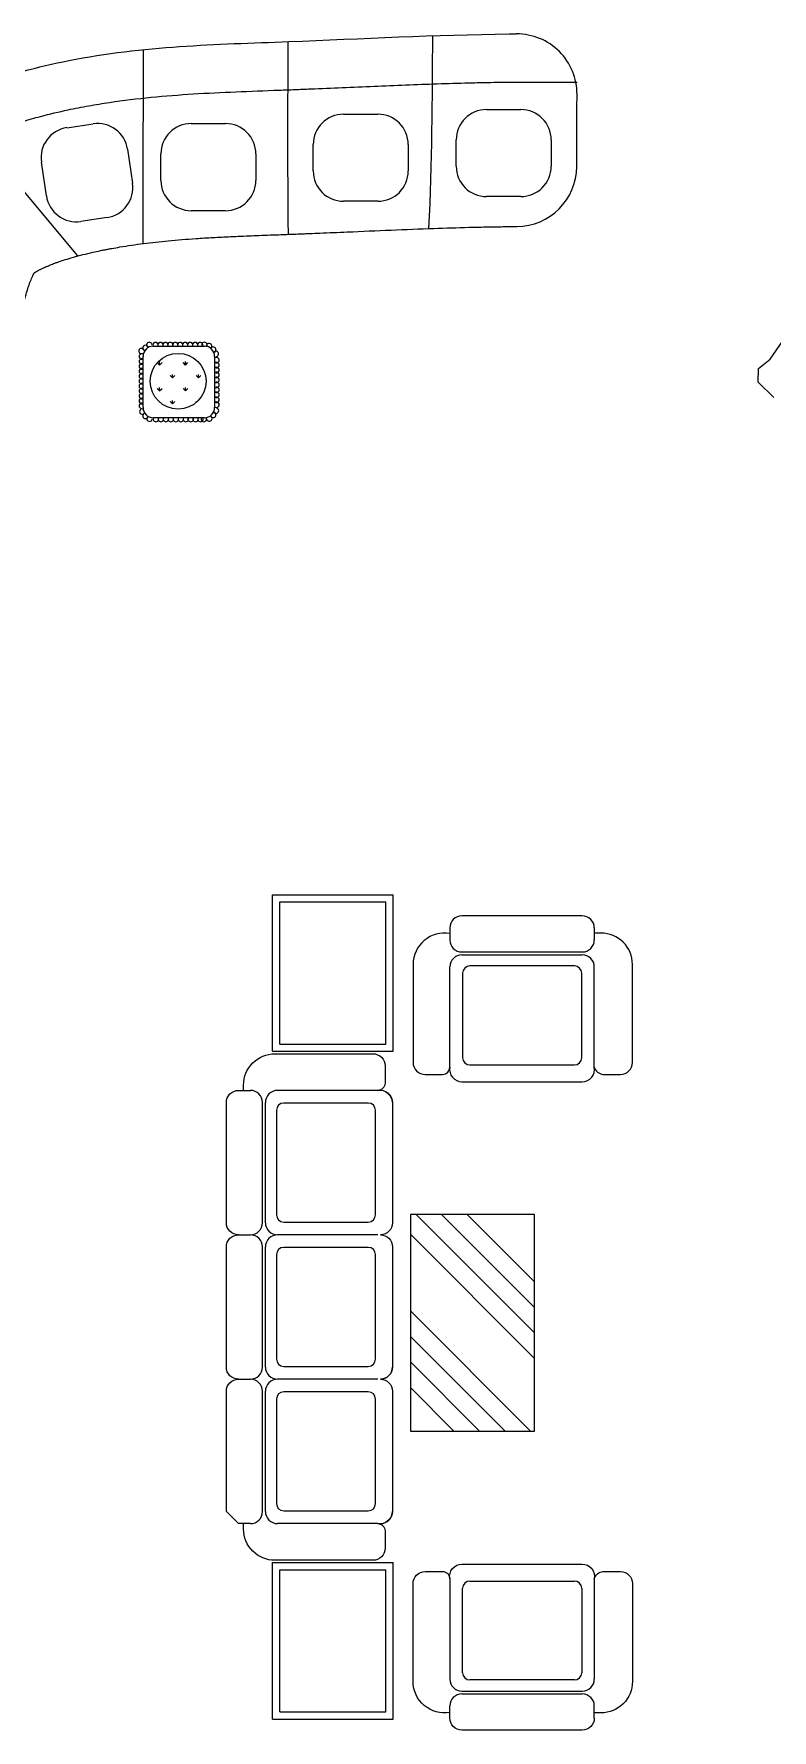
# Model space of a CAD drawing. Header units: inches. Extents: x -0.4 to 42.1, y 14 to 38.8.
# Drawn here: x 5.13 to 8.19, y 19.42 to 26.47 of the extents above; entities that cross this region are included whole.
import ezdxf

# ---------------------------------------------------------------- set-up
doc = ezdxf.new("R2010")
doc.units = ezdxf.units.IN
doc.header["$MEASUREMENT"] = 0
doc.layers.add('02', color=2, linetype='Continuous')
doc.layers.add('1', color=1, linetype='Continuous')

msp = doc.modelspace()

# ---------------------------------------------------------------- linework, layer by layer
at = {"layer": '02'}
for p, q in [((8.1856, 25.1191), (8.2374, 25.196)), ((5.6502, 25.0952), (5.6405, 25.1049)), ((5.6502, 25.0952), (5.6502, 25.1095)), ((5.6502, 25.0952), (5.6603, 25.1053)), ((5.758, 25.0952), (5.7479, 25.1053)), ((5.7579, 25.0952), (5.7579, 25.1095)), ((5.758, 25.0952), (5.7681, 25.1053)), ((8.1364, 25.0811), (8.1856, 25.1191)), ((5.7041, 25.0414), (5.694, 25.0515)), ((5.7041, 25.0414), (5.7041, 25.0556)), ((5.7041, 25.0414), (5.7142, 25.0515)), ((5.8118, 25.0414), (5.8017, 25.0515)), ((5.8118, 25.0414), (5.8118, 25.0556)), ((5.8118, 25.0414), (5.8219, 25.0515)), ((8.1359, 25.0244), (8.1364, 25.0811)), ((8.2001, 24.9608), (8.1359, 25.0244)), ((5.6502, 24.9875), (5.6401, 24.9976)), ((5.6502, 24.9875), (5.6502, 25.0018)), ((5.6502, 24.9875), (5.6603, 24.9976)), ((5.7041, 24.9336), (5.694, 24.9437)), ((5.7041, 24.9336), (5.7041, 24.9479)), ((5.7041, 24.9336), (5.7142, 24.9437)), ((5.758, 24.9875), (5.7479, 24.9976)), ((5.7579, 24.9875), (5.7579, 25.0018)), ((5.758, 24.9875), (5.7681, 24.9976)), ((5.8041, 24.9413), (5.8017, 24.9437)), ((6.855, 22.7571), (6.855, 22.7071)), ((7.455, 22.7571), (7.455, 22.7071)), ((6.905, 22.6571), (7.405, 22.6571)), ((6.9053, 22.645), (7.405, 22.645)), ((6.8553, 22.1783), (6.8553, 22.595)), ((6.9083, 22.569), (6.9083, 22.2179)), ((7.3726, 22.599), (6.9383, 22.599)), ((7.4026, 22.2179), (7.4026, 22.569)), ((7.455, 22.1783), (7.455, 22.595)), ((6.9383, 22.1879), (7.3726, 22.1879)), ((5.9774, 22.0819), (6.0274, 22.0819)), ((6.5562, 22.0819), (6.1395, 22.0819)), ((6.0774, 21.5319), (6.0774, 22.0319)), ((6.0895, 21.5322), (6.0895, 22.0319)), ((6.1355, 21.9995), (6.1355, 21.5652)), ((6.5166, 22.0295), (6.1655, 22.0295)), ((6.5466, 21.5652), (6.5466, 21.9995)), ((6.1655, 21.5352), (6.5166, 21.5352)), ((5.9774, 21.4822), (6.0274, 21.4822)), ((6.0774, 20.9322), (6.0774, 21.4322)), ((6.0895, 20.9324), (6.0895, 21.4322)), ((6.5562, 21.4822), (6.1395, 21.4822)), ((6.5166, 21.4297), (6.1655, 21.4297)), ((6.1355, 21.3997), (6.1355, 20.9654)), ((6.5466, 20.9654), (6.5466, 21.3997)), ((6.1655, 20.9354), (6.5166, 20.9354)), ((5.9774, 20.8822), (6.0274, 20.8822)), ((6.5562, 20.8822), (6.1395, 20.8822)), ((6.0774, 20.3322), (6.0774, 20.8322)), ((6.0895, 20.3324), (6.0895, 20.8322)), ((6.1355, 20.7997), (6.1355, 20.3654)), ((6.5166, 20.8297), (6.1655, 20.8297)), ((6.5466, 20.3654), (6.5466, 20.7997)), ((6.1655, 20.3354), (6.5166, 20.3354)), ((6.0274, 20.2822), (5.9774, 20.2822)), ((6.5562, 20.2823), (6.1395, 20.2823)), ((6.8553, 20.0535), (6.8553, 19.6367)), ((6.9083, 19.6628), (6.9083, 20.0138)), ((6.9383, 20.0438), (7.3726, 20.0438)), ((7.4026, 20.0138), (7.4026, 19.6628)), ((7.455, 20.0535), (7.455, 19.6367)), ((7.3726, 19.6328), (6.9383, 19.6328)), ((6.855, 19.4747), (6.855, 19.5247)), ((6.905, 19.5747), (7.405, 19.5747)), ((6.9053, 19.5867), (7.405, 19.5867)), ((7.455, 19.4747), (7.455, 19.5247))]:
    msp.add_line(p, q, dxfattribs=at)
for points in [[(7.455, 22.7571, 0.414214), (7.405, 22.8071), (6.905, 22.8071, 0.414214), (6.855, 22.7571)], [(6.855, 22.7335, 0.465572), (6.7027, 22.6055), (6.7027, 22.1983, 0.414214), (6.7527, 22.1483), (6.8251, 22.1483, 0.414214), (6.8551, 22.1783)], [(6.8553, 22.1783, 0.465074), (6.9053, 22.1175), (7.405, 22.1175, 0.465074), (7.455, 22.1783, 0.291349), (7.4911, 22.1483), (7.5634, 22.1483, 0.414214), (7.6134, 22.1983), (7.6134, 22.6055, 0.414214), (7.4834, 22.7355), (7.455, 22.7355)], [(5.999, 22.0819), (5.999, 22.1042, -0.414214), (6.129, 22.2342), (6.5362, 22.2342, -0.414214), (6.5862, 22.1842), (6.5862, 22.1119, -0.414214), (6.5562, 22.0819, -0.465074), (6.617, 22.0319), (6.617, 21.5322, -0.414214), (6.567, 21.4822, -0.414214), (6.617, 21.4322), (6.617, 20.9324, -0.410409), (6.567, 20.8822, -0.414214), (6.617, 20.8322), (6.617, 20.3324, -0.462883), (6.5562, 20.2823, -0.414214), (6.5862, 20.2523), (6.5862, 20.1799, -0.414214), (6.5362, 20.1299), (6.129, 20.1299, -0.414214), (5.999, 20.2599), (5.999, 20.2823), (5.9774, 20.2822), (5.9274, 20.3322), (5.9274, 20.8322, -0.414214), (5.9774, 20.8822, -0.414214), (5.9274, 20.9322), (5.9274, 21.4322, -0.414214), (5.9774, 21.4822, -0.418049), (5.9274, 21.5319), (5.9274, 22.0319, -0.414214), (5.9774, 22.0819)], [(6.855, 19.4983, -0.465572), (6.7027, 19.6263), (6.7027, 20.0335, -0.414214), (6.7527, 20.0835), (6.8251, 20.0835, -0.414214), (6.8551, 20.0535)], [(6.8553, 20.0535, -0.465074), (6.9053, 20.1143), (7.405, 20.1143, -0.465074), (7.455, 20.0535, -0.291349), (7.4911, 20.0835), (7.5634, 20.0835, -0.414214), (7.6134, 20.0335), (7.6134, 19.6263, -0.414214), (7.4834, 19.4963), (7.455, 19.4963)], [(7.455, 19.4747, -0.414214), (7.405, 19.4247), (6.905, 19.4247, -0.414214), (6.855, 19.4747)]]:
    msp.add_lwpolyline(points, format="xyb", dxfattribs=at)
for points in [[(6.6913, 21.5669), (6.6913, 20.6669), (7.2072, 20.6669)], [(7.2072, 20.6669), (7.2072, 21.5669), (6.6913, 21.5669)]]:
    msp.add_lwpolyline(points, dxfattribs=at)
for centre, radius, start, end in [((5.5755, 25.153), 0.0114, 12.72284, 244.55967), ((5.5916, 25.1659), 0.0114, 12.72284, 244.55967), ((5.6077, 25.1787), 0.0114, 12.72284, 244.55967), ((5.6333, 25.178), 0.0114, 334.08158, 205.91842), ((5.6538, 25.178), 0.0114, 334.08158, 205.91842), ((5.6744, 25.178), 0.0114, 334.08158, 205.91842), ((5.695, 25.178), 0.0114, 334.08158, 205.91842), ((5.7155, 25.178), 0.0114, 334.08158, 205.91842), ((5.7361, 25.178), 0.0114, 334.08158, 205.91842), ((5.7567, 25.178), 0.0114, 334.08158, 205.91842), ((5.7773, 25.178), 0.0114, 334.08158, 205.91842), ((5.7978, 25.178), 0.0114, 334.08158, 205.91842), ((5.8184, 25.178), 0.0114, 334.08158, 205.91842), ((5.8362, 25.1785), 0.0114, 334.08158, 205.91842), ((5.8557, 25.1736), 0.0114, 306.45079, 178.28762), ((5.8723, 25.1585), 0.0114, 277.75414, 149.59098), ((5.5765, 25.131), 0.0114, 64.08158, 295.91842), ((5.5765, 25.1104), 0.0114, 64.08158, 295.91842), ((5.5765, 25.0898), 0.0114, 64.08158, 295.91842), ((5.8837, 25.1414), 0.0114, 277.75414, 149.59098), ((5.8865, 25.1157), 0.0114, 244.08158, 115.91842), ((5.8865, 25.0951), 0.0114, 244.08158, 115.91842), ((5.8865, 25.0745), 0.0114, 244.08158, 115.91842), ((5.5765, 25.0693), 0.0114, 64.08158, 295.91842), ((5.5765, 25.0487), 0.0114, 64.08158, 295.91842), ((5.5765, 25.0281), 0.0114, 64.08158, 295.91842), ((5.5765, 25.0075), 0.0114, 64.08158, 295.91842), ((5.8865, 25.054), 0.0114, 244.08158, 115.91842), ((5.8865, 25.0334), 0.0114, 244.08158, 115.91842), ((5.8865, 25.0128), 0.0114, 244.08158, 115.91842), ((5.5765, 24.987), 0.0114, 64.08158, 295.91842), ((5.5765, 24.9664), 0.0114, 64.08158, 295.91842), ((5.5765, 24.9458), 0.0114, 64.08158, 295.91842), ((5.8865, 24.9923), 0.0114, 244.08158, 115.91842), ((5.8865, 24.9717), 0.0114, 244.08158, 115.91842), ((5.8865, 24.9511), 0.0114, 244.08158, 115.91842), ((5.5765, 24.9253), 0.0114, 64.08158, 295.91842), ((5.5784, 24.9017), 0.0114, 103.64553, 335.48237), ((5.5916, 24.8839), 0.0114, 115.44033, 347.27716), ((5.609, 24.8724), 0.0114, 115.44033, 347.27716), ((5.6353, 24.8712), 0.0114, 154.08158, 25.91842), ((5.6559, 24.8712), 0.0114, 154.08158, 25.91842), ((5.6765, 24.8712), 0.0114, 154.08158, 25.91842), ((5.697, 24.8712), 0.0114, 154.08158, 25.91842), ((5.7176, 24.8712), 0.0114, 154.08158, 25.91842), ((5.7382, 24.8712), 0.0114, 154.08158, 25.91842), ((5.7588, 24.8712), 0.0114, 154.08158, 25.91842), ((5.7793, 24.8712), 0.0114, 154.08158, 25.91842), ((5.7999, 24.8712), 0.0114, 154.08158, 25.91842), ((5.8205, 24.8712), 0.0114, 154.08158, 25.91842), ((5.8342, 24.8712), 0.0114, 154.08158, 25.91842), ((5.8567, 24.873), 0.0114, 184.39437, 56.23121), ((5.8729, 24.8883), 0.0114, 210.40902, 82.24586), ((5.8843, 24.9054), 0.0114, 210.40902, 82.24586), ((5.8865, 24.9305), 0.0114, 244.08158, 115.91842), ((6.905, 22.7071), 0.05, 180, 270), ((7.405, 22.7071), 0.05, 270, 0), ((6.9053, 22.595), 0.05, 90, 180), ((7.405, 22.595), 0.05, 0, 90), ((6.9383, 22.569), 0.03, 90, 180), ((7.3726, 22.569), 0.03, 0, 90), ((6.9383, 22.2179), 0.03, 180, 270), ((7.3726, 22.2179), 0.03, 270, 0), ((6.0274, 22.0319), 0.05, 0, 90), ((6.1395, 22.0319), 0.05, 90, 180), ((6.567, 22.0319), 0.05, 0, 100.55409), ((6.1655, 21.9995), 0.03, 90, 180), ((6.5166, 21.9995), 0.03, 0, 90), ((6.1655, 21.5652), 0.03, 180, 270), ((6.5166, 21.5652), 0.03, 270, 0), ((6.0274, 21.5319), 0.05, 270, 0), ((6.1395, 21.5322), 0.05, 180, 270), ((6.0274, 21.4322), 0.05, 0, 90), ((6.1395, 21.4322), 0.05, 90, 180), ((6.1655, 21.3997), 0.03, 90, 180), ((6.5166, 21.3997), 0.03, 0, 90), ((6.0274, 20.9322), 0.05, 270, 0), ((6.1395, 20.9324), 0.05, 180, 270), ((6.1655, 20.9654), 0.03, 180, 270), ((6.5166, 20.9654), 0.03, 270, 0), ((6.567, 20.9324), 0.05, 270, 0), ((6.0274, 20.8322), 0.05, 0, 90), ((6.1395, 20.8322), 0.05, 90, 180), ((6.1655, 20.7997), 0.03, 90, 180), ((6.5166, 20.7997), 0.03, 0, 90), ((6.1655, 20.3654), 0.03, 180, 270), ((6.5166, 20.3654), 0.03, 270, 0), ((6.0274, 20.3322), 0.05, 270, 0), ((6.1395, 20.3324), 0.05, 180, 270), ((6.567, 20.3324), 0.05, 270, 0), ((6.9383, 20.0138), 0.03, 90, 180), ((7.3726, 20.0138), 0.03, 0, 90), ((6.9383, 19.6628), 0.03, 180, 270), ((7.3726, 19.6628), 0.03, 270, 0), ((6.9053, 19.6367), 0.05, 180, 270), ((7.405, 19.6367), 0.05, 270, 0), ((6.905, 19.5247), 0.05, 90, 180), ((7.405, 19.5247), 0.05, 0, 90)]:
    msp.add_arc(centre, radius, start, end, dxfattribs=at)
at = {"layer": '1'}
for p, q in [((5.3114, 25.5485), (4.7714, 26.1948)), ((7.0079, 26.1566), (7.15, 26.1566)), ((5.2655, 26.0813), (5.374, 26.0975)), ((5.7819, 26.0982), (5.924, 26.0982)), ((6.4143, 26.1371), (6.5565, 26.1371)), ((6.2883, 25.9015), (6.2883, 26.0111)), ((6.6825, 26.0111), (6.6825, 25.9015)), ((6.8819, 25.9209), (6.8819, 26.0306)), ((7.276, 26.0306), (7.276, 25.9209)), ((5.1804, 25.7976), (5.1595, 25.9382)), ((5.5172, 25.9915), (5.5381, 25.8509)), ((5.6559, 25.8625), (5.6559, 25.9722)), ((6.05, 25.9722), (6.05, 25.8625)), ((7.15, 25.7949), (7.0079, 25.7949)), ((5.924, 25.7365), (5.7819, 25.7365)), ((6.5565, 25.7755), (6.4143, 25.7755)), ((5.4321, 25.7077), (5.3236, 25.6915)), ((5.6239, 25.1736), (5.8364, 25.1736)), ((5.5814, 24.9186), (5.5814, 25.1311)), ((5.8789, 25.1311), (5.8789, 24.9186)), ((5.8364, 24.8761), (5.6239, 24.8761)), ((6.1194, 22.8947), (6.6194, 22.8947)), ((6.1194, 22.2447), (6.1194, 22.8947)), ((6.1494, 22.2747), (6.1494, 22.8647)), ((6.1494, 22.8647), (6.5894, 22.8647)), ((6.5894, 22.2747), (6.5894, 22.8647)), ((6.6194, 22.2447), (6.6194, 22.8947)), ((6.1494, 22.2747), (6.5894, 22.2747)), ((6.1194, 22.2447), (6.6194, 22.2447)), ((7.2072, 21.0747), (6.715, 21.5669)), ((7.2072, 21.1807), (6.821, 21.5669)), ((7.2072, 21.2868), (6.9271, 21.5669)), ((7.2072, 20.9686), (6.6913, 21.4845)), ((7.1907, 20.6669), (6.6913, 21.1663)), ((7.0846, 20.6669), (6.6913, 21.0602)), ((6.9786, 20.6669), (6.6913, 20.9541)), ((6.8725, 20.6669), (6.6913, 20.8481)), ((6.1194, 20.1205), (6.6194, 20.1205)), ((6.1194, 19.4705), (6.1194, 20.1205)), ((6.1494, 19.5005), (6.1494, 20.0905)), ((6.1494, 20.0905), (6.5894, 20.0905)), ((6.5894, 19.5005), (6.5894, 20.0905)), ((6.6194, 19.4705), (6.6194, 20.1205)), ((6.1194, 19.4705), (6.6194, 19.4705)), ((6.1494, 19.5005), (6.5894, 19.5005))]:
    msp.add_line(p, q, dxfattribs=at)
msp.add_circle((5.7271, 25.0279), 0.1159, dxfattribs=at)
for centre, radius, start, end in [((7.1333, 26.2207), 0.25, 359.72595, 90.37928), ((7.0079, 26.0306), 0.126, 90, 180), ((7.15, 26.0306), 0.126, 0, 90), ((5.2841, 25.9567), 0.126, 98.47489, 188.47489), ((5.3926, 25.9729), 0.126, 8.47489, 98.47489), ((5.7819, 25.9722), 0.126, 90, 180), ((5.924, 25.9722), 0.126, 0, 90), ((6.4143, 26.0111), 0.126, 90, 180), ((6.5565, 26.0111), 0.126, 0, 90), ((5.7819, 25.8625), 0.126, 180, 270), ((5.924, 25.8625), 0.126, 270, 0), ((6.4143, 25.9015), 0.126, 180, 270), ((6.5565, 25.9015), 0.126, 270, 0), ((7.0079, 25.9209), 0.126, 180, 270), ((7.1318, 25.9207), 0.25, 270.39798, 359.72595), ((7.15, 25.9209), 0.126, 270, 0), ((5.305, 25.8161), 0.126, 188.47489, 278.47489), ((5.4135, 25.8323), 0.126, 278.47489, 8.47489), ((5.6239, 25.1311), 0.0425, 90, 180), ((5.8364, 25.1311), 0.0425, 0, 90), ((5.6239, 24.9186), 0.0425, 180, 270), ((5.8364, 24.9186), 0.0425, 270, 0)]:
    msp.add_arc(centre, radius, start, end, dxfattribs=at)
for points, knots in [([(4.2469, 25.1952), (4.2913, 25.538), (4.4219, 26.1133), (5.3382, 26.416), (6.1822, 26.4335), (6.8061, 26.4681), (7.1214, 26.4707), (7.1316, 26.4707)], [230.774997, 230.774997, 230.774997, 230.774997, 1176.355298, 1931.488606, 2848.649118, 3762.960596, 3793.668173, 3793.668173, 3793.668173, 3793.668173]), ([(4.4167, 24.9201), (4.4219, 24.9685), (4.427, 25.0164), (4.4379, 25.1109), (4.4435, 25.1574), (4.4559, 25.2484), (4.4626, 25.293), (4.4776, 25.3794), (4.4859, 25.4213), (4.5026, 25.4941), (4.5107, 25.5256), (4.5283, 25.5862), (4.5378, 25.6153), (4.5567, 25.6662), (4.5658, 25.6884), (4.5851, 25.7308), (4.5953, 25.751), (4.6168, 25.7894), (4.6281, 25.8077), (4.6499, 25.8392), (4.6602, 25.8528), (4.6817, 25.8788), (4.693, 25.8911), (4.7087, 25.9068), (4.7126, 25.9107), (4.7213, 25.9188), (4.726, 25.9231), (4.7358, 25.9316), (4.7408, 25.9359), (4.7562, 25.9484), (4.767, 25.9566), (4.7896, 25.9727), (4.8014, 25.9806), (4.8322, 25.9999), (4.8518, 26.0111), (4.893, 26.0327), (4.9145, 26.043), (4.9593, 26.0626), (4.9825, 26.072), (5.0303, 26.0897), (5.0549, 26.0981), (5.105, 26.1139), (5.1306, 26.1213), (5.1938, 26.1382), (5.2318, 26.1472), (5.2844, 26.1584), (5.2987, 26.1613), (5.3274, 26.1669), (5.3418, 26.1696), (5.3848, 26.1773), (5.4135, 26.182), (5.4998, 26.1949), (5.5576, 26.2018), (5.6734, 26.2132), (5.7316, 26.2177), (5.8486, 26.2251), (5.9075, 26.2279), (6.0264, 26.2329), (6.0863, 26.2351), (6.1575, 26.2377), (6.1681, 26.2381), (6.1894, 26.2389), (6.2002, 26.2393), (6.2329, 26.2406), (6.2549, 26.2415), (6.3208, 26.2442), (6.3648, 26.246), (6.4966, 26.2517), (6.5843, 26.2555), (6.7593, 26.2624), (6.8466, 26.2654), (6.9562, 26.2681), (6.9789, 26.2686), (7.0177, 26.2693), (7.0338, 26.2696), (7.0672, 26.2701), (7.0844, 26.2703), (7.1222, 26.2707), (7.1428, 26.2708), (7.1841, 26.271), (7.2048, 26.271), (7.2671, 26.271), (7.3087, 26.2708), (7.3615, 26.2706), (7.3725, 26.2705), (7.3835, 26.2705)], [0, 0, 0, 0, 131.375633, 131.375633, 262.751267, 262.751267, 394.1269, 394.1269, 525.502534, 525.502534, 631.758427, 631.758427, 738.01432, 738.01432, 826.69366, 826.69366, 915.372999, 915.372999, 1004.052338, 1004.052338, 1077.635871, 1077.635871, 1151.219404, 1151.219404, 1175.783641, 1175.783641, 1203.763398, 1203.763398, 1231.743155, 1231.743155, 1287.70267, 1287.70267, 1343.662185, 1343.662185, 1428.136153, 1428.136153, 1512.610121, 1512.610121, 1597.084089, 1597.084089, 1681.558056, 1681.558056, 1766.032024, 1766.032024, 1887.391153, 1887.391153, 1932.808419, 1932.808419, 1978.225685, 1978.225685, 2069.060217, 2069.060217, 2251.94714, 2251.94714, 2434.834064, 2434.834064, 2617.720988, 2617.720988, 2800.607911, 2800.607911, 2832.565846, 2832.565846, 2864.733971, 2864.733971, 2930.742247, 2930.742247, 3062.758799, 3062.758799, 3326.791904, 3326.791904, 3590.825008, 3590.825008, 3659.936197, 3659.936197, 3709.133098, 3709.133098, 3761.720318, 3761.720318, 3824.674803, 3824.674803, 3887.629288, 3887.629288, 4013.538258, 4013.538258, 4046.543711, 4046.543711, 4046.543711, 4046.543711]), ([(5.1305, 25.4788), (5.1312, 25.4793), (5.1321, 25.4798), (5.1339, 25.4809), (5.1349, 25.4815), (5.1382, 25.4835), (5.1407, 25.4849), (5.1452, 25.4874), (5.1469, 25.4884), (5.1502, 25.4901), (5.1516, 25.4908), (5.1546, 25.4924), (5.1562, 25.4932), (5.1611, 25.4956), (5.1646, 25.4973), (5.1711, 25.5003), (5.174, 25.5016), (5.1819, 25.5051), (5.1872, 25.5073), (5.1983, 25.5119), (5.2042, 25.5142), (5.214, 25.5179), (5.2177, 25.5192), (5.2253, 25.522), (5.2292, 25.5234), (5.2411, 25.5275), (5.2495, 25.5303), (5.2691, 25.5365), (5.2807, 25.54), (5.299, 25.5452), (5.3055, 25.5469), (5.3185, 25.5504), (5.3252, 25.5522), (5.3454, 25.5573), (5.3593, 25.5606), (5.3831, 25.5659), (5.3927, 25.568), (5.4079, 25.5712), (5.4135, 25.5723), (5.4245, 25.5745), (5.4299, 25.5756), (5.4409, 25.5777), (5.4464, 25.5788), (5.4629, 25.5818), (5.474, 25.5837), (5.5174, 25.5911), (5.5502, 25.5959), (5.6172, 25.6045), (5.6514, 25.6083), (5.7237, 25.6151), (5.7621, 25.6182), (5.8246, 25.6224), (5.8482, 25.6239), (5.896, 25.6265), (5.9204, 25.6277), (5.9732, 25.6302), (6.0019, 25.6314), (6.0604, 25.6337), (6.0901, 25.6348), (6.142, 25.6367), (6.1638, 25.6375), (6.1893, 25.6385), (6.1927, 25.6386), (6.203, 25.639), (6.2099, 25.6392), (6.2216, 25.6397), (6.2264, 25.6399), (6.2383, 25.6403), (6.2453, 25.6406), (6.2593, 25.6412), (6.2663, 25.6414), (6.2872, 25.6423), (6.3012, 25.6429), (6.3534, 25.645), (6.3915, 25.6466), (6.4905, 25.6509), (6.5511, 25.6535), (6.6709, 25.6585), (6.7303, 25.6608), (6.8376, 25.6646), (6.8859, 25.6661), (6.9574, 25.668), (6.981, 25.6685), (7.0195, 25.6693), (7.0344, 25.6695), (7.0586, 25.6699), (7.0679, 25.67), (7.086, 25.6703), (7.0948, 25.6704), (7.1073, 25.6705), (7.1109, 25.6705), (7.1182, 25.6706), (7.1218, 25.6706), (7.1282, 25.6707), (7.1309, 25.6707), (7.1336, 25.6707)], [1329.04472, 1329.04472, 1329.04472, 1329.04472, 1347.140529, 1347.140529, 1365.236338, 1365.236338, 1401.427957, 1401.427957, 1422.672646, 1422.672646, 1438.546562, 1438.546562, 1454.420478, 1454.420478, 1486.16831, 1486.16831, 1509.80938, 1509.80938, 1548.535444, 1548.535444, 1587.261508, 1587.261508, 1609.972687, 1609.972687, 1632.683866, 1632.683866, 1678.106224, 1678.106224, 1736.087691, 1736.087691, 1766.410114, 1766.410114, 1796.732536, 1796.732536, 1857.37738, 1857.37738, 1897.718983, 1897.718983, 1920.439504, 1920.439504, 1942.613808, 1942.613808, 1964.788112, 1964.788112, 2009.136721, 2009.136721, 2137.91413, 2137.91413, 2266.691538, 2266.691538, 2404.450797, 2404.450797, 2485.582756, 2485.582756, 2566.714714, 2566.714714, 2659.16272, 2659.16272, 2751.610725, 2751.610725, 2817.200336, 2817.200336, 2827.375489, 2827.375489, 2847.725796, 2847.725796, 2861.789777, 2861.789777, 2882.400458, 2882.400458, 2903.011139, 2903.011139, 2944.2325, 2944.2325, 3057.716542, 3057.716542, 3240.661314, 3240.661314, 3423.606087, 3423.606087, 3575.348244, 3575.348244, 3650.75664, 3650.75664, 3698.844395, 3698.844395, 3728.978464, 3728.978464, 3757.621001, 3757.621001, 3769.466327, 3769.466327, 3781.311652, 3781.311652, 3790.068952, 3790.068952, 3790.068952, 3790.068952]), ([(5.0411, 25.0986), (5.0413, 25.1001), (5.0415, 25.1017), (5.0435, 25.1167), (5.0453, 25.1299), (5.0489, 25.1557), (5.0508, 25.1683), (5.0547, 25.1936), (5.0567, 25.2063), (5.0606, 25.2294), (5.0624, 25.2399), (5.0661, 25.2604), (5.068, 25.2703), (5.0723, 25.2921), (5.0747, 25.3038), (5.0787, 25.322), (5.0802, 25.3287), (5.0833, 25.3419), (5.0849, 25.3483), (5.0896, 25.3668), (5.0927, 25.3783), (5.0989, 25.3995), (5.1019, 25.4093), (5.1065, 25.4228), (5.1081, 25.4273), (5.1104, 25.4338), (5.1112, 25.436), (5.1128, 25.4402), (5.1136, 25.4422), (5.1159, 25.4481), (5.1174, 25.4517), (5.1207, 25.4592), (5.1223, 25.4629), (5.1254, 25.4694), (5.1268, 25.4721), (5.1287, 25.4757), (5.1293, 25.4768), (5.1301, 25.4781), (5.1303, 25.4784), (5.1305, 25.4788)], [237.290549, 237.290549, 237.290549, 237.290549, 242.412158, 242.412158, 285.839611, 285.839611, 329.267065, 329.267065, 375.279635, 375.279635, 415.447359, 415.447359, 455.615083, 455.615083, 506.272185, 506.272185, 537.86657, 537.86657, 569.460955, 569.460955, 632.649725, 632.649725, 695.838495, 695.838495, 729.675424, 729.675424, 747.923854, 747.923854, 766.172285, 766.172285, 802.669146, 802.669146, 849.020689, 849.020689, 895.372231, 895.372231, 921.163211, 921.163211, 930.117555, 930.117555, 930.117555, 930.117555])]:
    msp.add_open_spline(points, degree=3, knots=knots, dxfattribs=at)
for points in [[(6.1849, 25.6383), (6.182, 25.929), (6.1831, 26.1846), (6.1843, 26.4388)], [(6.7684, 25.6622), (6.7819, 25.9366), (6.7832, 26.1999), (6.7844, 26.4632)], [(5.5818, 25.5999), (5.5818, 25.9212), (5.583, 26.1633), (5.5841, 26.4054)], [(7.3818, 25.9195), (7.3823, 26.0195), (7.3828, 26.1195), (7.3833, 26.2195)]]:
    msp.add_open_spline(points, degree=3, dxfattribs=at)

doc.saveas('drawing.dxf')
